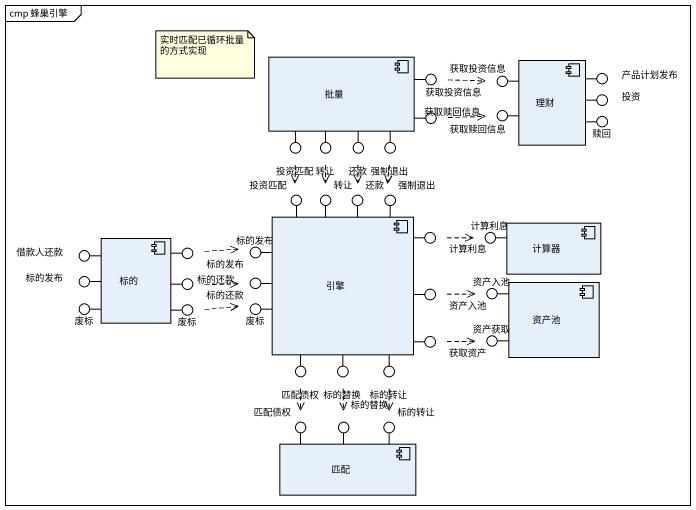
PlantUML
@startuml
mainframe cmp 蜂巢引擎
component 批量
component 理财
() 获取投资信息
() "获取投资信息" as 获取投资信息_2
() 投资
() 产品计划发布
() 投资匹配
() 转让
() 还款
() 强制退出
() 获取赎回信息
() "获取赎回信息" as 获取赎回信息_2
() 赎回
() "投资匹配" as 投资匹配_2
() "转让" as 转让_2
() "还款" as 还款_2
() "强制退出" as 强制退出_2
component 引擎
component 计算器
() 借款人还款
component 标的
() 标的发布
() "标的发布" as 标的发布_2
() 计算利息
() "计算利息" as 计算利息_2
() "标的发布" as 标的发布_3
() 标的还款
() "标的还款" as 标的还款_2
() 资产入池
() "资产入池" as 资产入池_2
component 资产池
() 废标
() "废标" as 废标_2
() "废标" as 废标_3
() 获取资产
() 资产获取
() 匹配债权
() 标的替换
() 标的转让
() "匹配债权" as 匹配债权_2
() "标的替换" as 标的替换_2
() "标的转让" as 标的转让_2
component 匹配
批量 -right- 获取投资信息
理财 -left- 获取投资信息_2
理财 -right- 投资
理财 -right- 产品计划发布
批量 -- 投资匹配
批量 -- 转让
批量 -- 还款
批量 -- 强制退出
批量 -right- 获取赎回信息
理财 -left- 获取赎回信息_2
理财 -right- 赎回
引擎 -up- 投资匹配_2
引擎 -up- 转让_2
引擎 -up- 还款_2
引擎 -up- 强制退出_2
标的 -left- 借款人还款
标的 -right- 标的发布
引擎 -left- 标的发布_2
引擎 -right- 计算利息
计算器 -left- 计算利息_2
标的 -left- 标的发布_3
标的 -right- 标的还款
引擎 -left- 标的还款_2
引擎 -right- 资产入池
资产池 -left- 资产入池_2
标的 -left- 废标
标的 -right- 废标_2
引擎 -left- 废标_3
引擎 -- 获取资产
资产池 -left- 资产获取
引擎 -- 匹配债权
引擎 -- 标的替换
引擎 -- 标的转让
匹配 -up- 匹配债权_2
匹配 -up- 标的替换_2
匹配 -up- 标的转让_2
获取投资信息 .right.> 获取投资信息_2
投资匹配 ..> 投资匹配_2
转让 ..> 转让_2
还款 ..> 还款_2
强制退出 ..> 强制退出_2
获取赎回信息 .right.> 获取赎回信息_2
标的发布 .right.> 标的发布_2
计算利息 .right.> 计算利息_2
标的还款 .right.> 标的还款_2
资产入池 .right.> 资产入池_2
废标_2 .right.> 废标_3
获取资产 .right.> 资产获取
匹配债权 ..> 匹配债权_2
标的替换 ..> 标的替换_2
标的转让 ..> 标的转让_2
note as N1
  实时匹配已循环批量的方式实现
end note
@enduml
